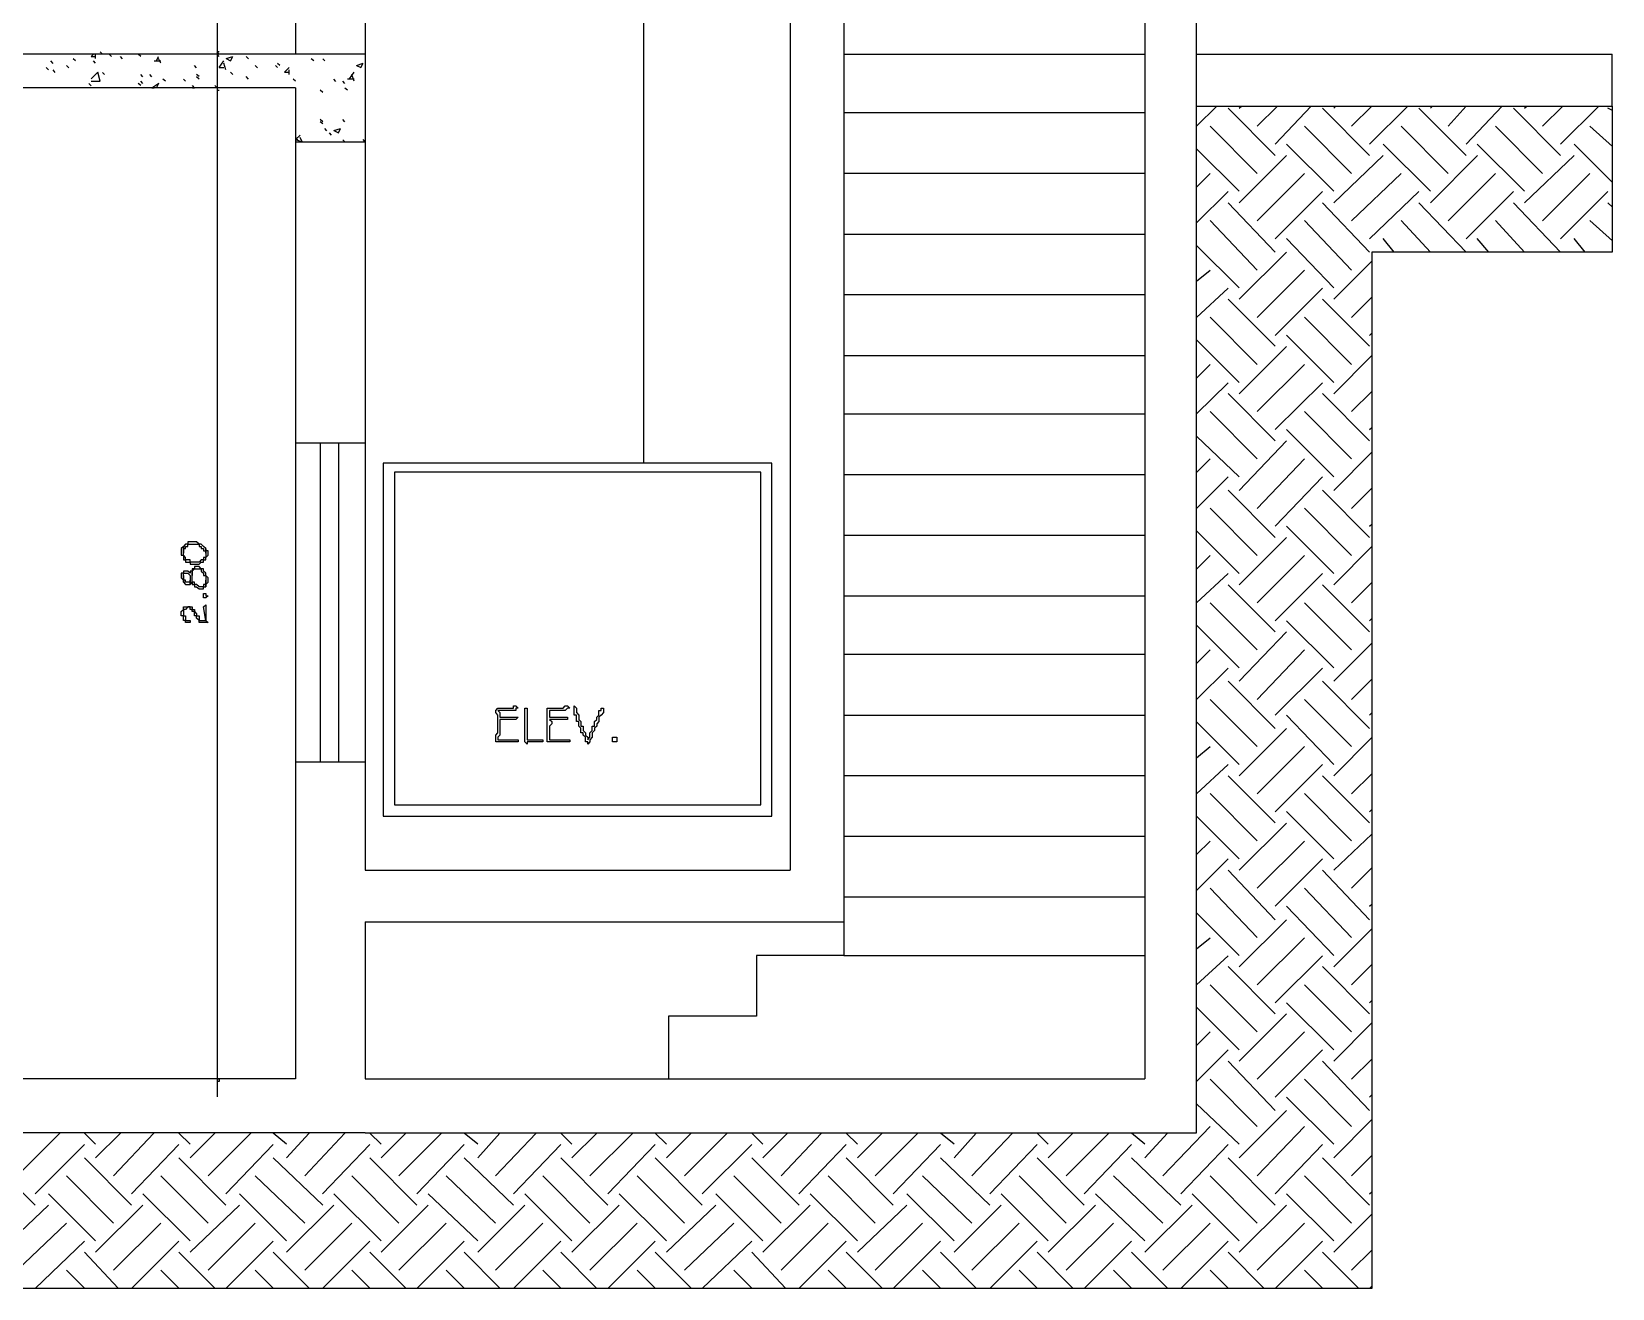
# Model space of a CAD drawing. Header units: millimetres. Extents: x -518.8 to -461.2, y 3.5 to 44.2.
# Drawn here: x -465.681 to -461.202, y 36.909 to 40.469 of the extents above; entities that cross this region are included whole.
import ezdxf

# ---------------------------------------------------------------- set-up
doc = ezdxf.new("R2010")
doc.units = ezdxf.units.MM
doc.header["$MEASUREMENT"] = 0
for name, color, linetype in [('10', 10, 'Continuous'), ('16', 16, 'Continuous'), ('3', 3, 'Continuous'), ('5', 5, 'Continuous'), ('6', 6, 'Continuous'), ('8', 8, 'Continuous'), ('MYSOLIDS', 7, 'Continuous')]:
    doc.layers.add(name, color=color, linetype=linetype)

msp = doc.modelspace()

# ---------------------------------------------------------------- linework, layer by layer
at = {"layer": '10'}
for points in [[(-463.5324, 43.2127), (-463.5324, 38.0939)], [(-463.3797, 43.2127), (-463.3797, 37.9473)], [(-463.3797, 43.2127), (-462.5271, 43.2127), (-462.5271, 37.5022)], [(-462.3805, 40.4045), (-461.203, 40.4045)], [(-462.3805, 40.2578), (-461.203, 40.2578), (-461.203, 40.2578), (-461.203, 40.4045)], [(-464.7361, 37.3496), (-469.0963, 37.3496), (-469.0963, 37.3496), (-469.0963, 40.3097)], [(-464.9331, 40.3097), (-464.9331, 37.5022), (-468.9436, 37.5022), (-468.9436, 40.3097)], [(-464.9331, 39.3037), (-464.7361, 39.3037)], [(-464.9331, 38.4), (-464.7361, 38.4)], [(-464.7361, 38.0939), (-463.5324, 38.0939)], [(-464.7361, 37.9473), (-463.3797, 37.9473)], [(-464.7361, 37.9473), (-464.7361, 37.5022)], [(-464.7361, 37.5022), (-462.5271, 37.5022)], [(-464.7361, 37.3496), (-462.3805, 37.3496)]]:
    msp.add_lwpolyline(points, dxfattribs=at)
at = {"layer": '16'}
for points in [[(-465.1557, 43.2631), (-465.1557, 40.3541)], [(-464.9842, 40.4045), (-465.2008, 40.4045)], [(-465.1496, 40.4045), (-465.1557, 40.4112)], [(-465.1496, 40.4112), (-465.1496, 40.4112), (-465.1496, 40.4112), (-465.1557, 40.4112), (-465.1557, 40.4112), (-465.1557, 40.4112)], [(-465.1496, 40.3985), (-465.1557, 40.4045)], [(-465.1557, 40.4045), (-465.1557, 40.4045), (-465.1557, 40.3985)], [(-465.1557, 40.3097), (-465.1624, 40.3157)], [(-465.1557, 40.3541), (-465.1557, 37.4511)], [(-464.9842, 40.3097), (-465.2008, 40.3097)], [(-465.1496, 40.3097), (-465.1496, 40.3097), (-465.1496, 40.3097), (-465.1557, 40.3097)], [(-465.1557, 40.303), (-465.1557, 40.303), (-465.1557, 40.303), (-465.1496, 40.303), (-465.1496, 40.303), (-465.1496, 40.303)], [(-464.9842, 37.5022), (-465.2008, 37.5022)], [(-465.1557, 37.5022), (-465.1557, 37.5022), (-465.1557, 37.5022), (-465.1496, 37.5022), (-465.1496, 37.5022), (-465.1496, 37.5022), (-465.1496, 37.5022), (-465.1496, 37.4954), (-465.1496, 37.4954), (-465.1557, 37.4954), (-465.1557, 37.4954), (-465.1557, 37.4954)]]:
    msp.add_lwpolyline(points, dxfattribs=at)
at = {"layer": '3'}
for points in [[(-463.3797, 40.4052), (-462.5271, 40.4052)], [(-463.3797, 40.2398), (-462.5271, 40.2398)], [(-463.3797, 40.0676), (-462.5271, 40.0676)], [(-463.3797, 39.8954), (-462.5271, 39.8954)], [(-463.3797, 39.724), (-462.5271, 39.724)], [(-463.3797, 39.5518), (-462.5271, 39.5518)], [(-463.3797, 39.3864), (-462.5271, 39.3864)], [(-463.3797, 39.2142), (-462.5271, 39.2142)], [(-463.3797, 39.0428), (-462.5271, 39.0428)], [(-463.3797, 38.8706), (-462.5271, 38.8706)], [(-463.3797, 38.7052), (-462.5271, 38.7052)], [(-463.3797, 38.533), (-462.5271, 38.533)], [(-463.3797, 38.3616), (-462.5271, 38.3616)], [(-463.3797, 38.1894), (-462.5271, 38.1894)], [(-463.3797, 38.018), (-462.5271, 38.018)], [(-463.3797, 37.9473), (-463.3797, 37.8518), (-463.6278, 37.8518), (-463.6278, 37.6804), (-463.8767, 37.6804), (-463.8767, 37.5022)], [(-463.3797, 37.8518), (-462.5271, 37.8518)]]:
    msp.add_lwpolyline(points, dxfattribs=at)
at = {"layer": '5'}
for points in [[(-462.3805, 37.3496), (-462.3805, 44.1676), (-462.5775, 44.1676), (-462.5775, 43.3654)], [(-464.9331, 43.2127), (-464.9331, 40.4052)], [(-464.7361, 43.2127), (-464.7361, 38.0939)], [(-464.7361, 40.4052), (-478.9196, 40.4052)], [(-464.9331, 40.3097), (-468.9436, 40.3097)], [(-464.9331, 40.1563), (-464.7361, 40.1563)]]:
    msp.add_lwpolyline(points, dxfattribs=at)
at = {"layer": '6'}
for points in [[(-463.9466, 39.2466), (-463.9466, 42.9383)], [(-465.5128, 40.3985), (-465.506, 40.4052)], [(-465.5, 40.3924), (-465.5, 40.4052)], [(-465.4805, 40.4052), (-465.4872, 40.4112)], [(-465.4805, 40.4052), (-465.4872, 40.4112)], [(-465.4549, 40.3985), (-465.4617, 40.4045)], [(-465.3722, 40.3985), (-465.379, 40.4045)], [(-465.6331, 40.3601), (-465.6399, 40.3669)], [(-465.6203, 40.3789), (-465.6271, 40.3857)], [(-465.6143, 40.3533), (-465.6203, 40.3601)], [(-465.576, 40.3661), (-465.5827, 40.3729)], [(-465.5572, 40.3857), (-465.5632, 40.3917)], [(-465.5128, 40.3985), (-465.5, 40.3985)], [(-465.5, 40.3797), (-465.506, 40.3857)], [(-465.4233, 40.3917), (-465.4293, 40.3985)], [(-465.3339, 40.3857), (-465.3151, 40.3857)], [(-465.3278, 40.3857), (-465.3218, 40.3985)], [(-465.3151, 40.3797), (-465.3218, 40.3924)], [(-465.2136, 40.3661), (-465.2196, 40.3729)], [(-465.1496, 40.3669), (-465.1369, 40.3857)], [(-465.1496, 40.3669), (-465.1369, 40.3669)], [(-465.1308, 40.3601), (-465.1369, 40.3797)], [(-465.1301, 40.3924), (-465.1113, 40.3985)], [(-465.1301, 40.3924), (-465.1181, 40.3857)], [(-465.1181, 40.3857), (-465.1113, 40.3985)], [(-465.0669, 40.3917), (-465.073, 40.3985)], [(-465.0414, 40.3661), (-465.0474, 40.3729)], [(-464.9842, 40.3669), (-464.9902, 40.3729)], [(-464.9775, 40.3729), (-464.9842, 40.3789)], [(-464.9647, 40.3541), (-464.9519, 40.3669)], [(-464.9519, 40.3473), (-464.9519, 40.3601)], [(-464.882, 40.3857), (-464.8887, 40.3917)], [(-464.8504, 40.3857), (-464.8564, 40.3917)], [(-464.7609, 40.3729), (-464.7421, 40.3797)], [(-464.7609, 40.3729), (-464.7481, 40.3669)], [(-464.7481, 40.3669), (-464.7421, 40.3797)], [(-465.5128, 40.315), (-465.5188, 40.3218)], [(-465.5128, 40.3353), (-465.4933, 40.3541)], [(-465.5128, 40.3285), (-465.4872, 40.3285)], [(-465.4872, 40.3285), (-465.4933, 40.3541)], [(-465.4745, 40.3473), (-465.4805, 40.3533)], [(-465.3722, 40.3157), (-465.379, 40.3218)], [(-465.3662, 40.3406), (-465.3722, 40.3473)], [(-465.3662, 40.3218), (-465.3722, 40.3285)], [(-465.3406, 40.3406), (-465.3466, 40.3473)], [(-465.3406, 40.3097), (-465.3211, 40.3225)], [(-465.3278, 40.3097), (-465.3211, 40.3225)], [(-465.3023, 40.3285), (-465.309, 40.3345)], [(-465.2451, 40.3285), (-465.2511, 40.3345)], [(-465.2196, 40.3097), (-465.2256, 40.3157)], [(-465.2068, 40.3413), (-465.2136, 40.3473)], [(-465.2068, 40.3345), (-465.2136, 40.3406)], [(-465.1113, 40.3473), (-465.1181, 40.3541)], [(-465.0669, 40.3345), (-465.073, 40.3413)], [(-464.9647, 40.3541), (-464.9519, 40.3541)], [(-464.9331, 40.3285), (-464.9399, 40.3345)], [(-464.8188, 40.3278), (-464.8248, 40.3345)], [(-464.7933, 40.3218), (-464.7993, 40.3285)], [(-464.7865, 40.3353), (-464.7677, 40.3353)], [(-464.7805, 40.3353), (-464.7677, 40.3541)], [(-464.7677, 40.3285), (-464.7737, 40.3473)], [(-465.3406, 40.3097), (-465.3339, 40.3097)], [(-465.2256, 40.3097), (-465.2196, 40.3097)], [(-464.8564, 40.2962), (-464.8632, 40.303)], [(-464.7865, 40.303), (-464.7933, 40.309)], [(-461.203, 40.2578), (-461.203, 39.8436), (-461.8835, 39.8436), (-461.8835, 36.909), (-469.5293, 36.909), (-469.5293, 39.7864), (-480.5489, 39.7864), (-480.5489, 40.2067)], [(-462.3805, 40.2007), (-462.3233, 40.2578)], [(-462.1579, 40.118), (-462.291, 40.2518)], [(-462.2594, 40.2518), (-462.2527, 40.2578)], [(-462.2083, 40.2007), (-462.1511, 40.2578)], [(-462.1579, 40.1496), (-462.0557, 40.2578)], [(-461.8902, 40.118), (-462.0241, 40.2518)], [(-461.9918, 40.2518), (-461.9857, 40.2578)], [(-461.9414, 40.2007), (-461.8835, 40.2578)], [(-461.8902, 40.1496), (-461.782, 40.2578)], [(-461.6166, 40.118), (-461.7504, 40.2518)], [(-461.7181, 40.2518), (-461.7121, 40.2578)], [(-461.6677, 40.2007), (-461.6166, 40.2578)], [(-461.6166, 40.1496), (-461.5143, 40.2578)], [(-461.3489, 40.118), (-461.4827, 40.2518)], [(-461.4511, 40.2518), (-461.4444, 40.2578)], [(-461.4, 40.2007), (-461.3429, 40.2578)], [(-461.3489, 40.1496), (-461.2406, 40.2578)], [(-461.2023, 40.2458), (-461.2151, 40.2518)], [(-464.8564, 40.2135), (-464.8632, 40.2203)], [(-464.8564, 40.2075), (-464.8632, 40.2135)], [(-464.8444, 40.1879), (-464.8504, 40.1947)], [(-464.8316, 40.1751), (-464.8376, 40.1819)], [(-464.8248, 40.1887), (-464.806, 40.1947)], [(-464.8248, 40.1887), (-464.8121, 40.1819)], [(-464.8121, 40.1819), (-464.806, 40.1947)], [(-464.7933, 40.2135), (-464.7993, 40.2203)], [(-462.2083, 40.0669), (-462.3421, 40.2007)], [(-461.9414, 40.0669), (-462.0745, 40.2007)], [(-461.6677, 40.0669), (-461.8008, 40.2007)], [(-461.4, 40.0669), (-461.5339, 40.2007)], [(-461.2023, 40.1436), (-461.2662, 40.2007)], [(-464.9331, 40.1631), (-464.9203, 40.1759)], [(-464.9271, 40.1624), (-464.9331, 40.1691)], [(-464.9331, 40.1631), (-464.9143, 40.1563)], [(-464.9143, 40.1563), (-464.9203, 40.1691)], [(-464.7933, 40.1563), (-464.7993, 40.1624)], [(-464.7361, 40.1563), (-464.7421, 40.1631)], [(-462.2594, 40.0165), (-462.3805, 40.1368)], [(-461.9918, 40.0165), (-462.1256, 40.1496)], [(-461.7181, 40.0165), (-461.8519, 40.1496)], [(-461.4511, 40.0165), (-461.585, 40.1496)], [(-461.2023, 40.0413), (-461.3105, 40.1496)], [(-462.2594, 39.9842), (-462.1256, 40.118)], [(-461.9918, 39.9842), (-461.8519, 40.118)], [(-461.7181, 39.9842), (-461.5842, 40.118)], [(-461.4511, 39.9842), (-461.3105, 40.118)], [(-462.3805, 40.0285), (-462.3421, 40.0669)], [(-462.2083, 39.933), (-462.0745, 40.0669)], [(-461.9414, 39.933), (-461.8008, 40.0669)], [(-461.6677, 39.933), (-461.5339, 40.0669)], [(-461.4, 39.933), (-461.2662, 40.0669)], [(-462.3805, 39.927), (-462.291, 40.0157)], [(-462.1579, 39.8819), (-462.0241, 40.0157)], [(-461.8902, 39.8819), (-461.7504, 40.0157)], [(-461.6166, 39.8819), (-461.4827, 40.0157)], [(-461.3489, 39.8819), (-461.2151, 40.0157)], [(-462.1579, 39.8443), (-462.291, 39.9842)], [(-461.8902, 39.8443), (-462.0241, 39.9842)], [(-461.6166, 39.8443), (-461.7504, 39.9842)], [(-461.3489, 39.8443), (-461.4827, 39.9842)], [(-461.2023, 39.9714), (-461.2151, 39.9842)], [(-462.2083, 39.7932), (-462.3421, 39.9338)], [(-461.9414, 39.7932), (-462.0745, 39.9338)], [(-461.7181, 39.8443), (-461.8008, 39.9338)], [(-461.4511, 39.8443), (-461.5339, 39.9338)], [(-461.2023, 39.8759), (-461.2662, 39.9338)], [(-462.2594, 39.7428), (-462.3805, 39.8631)], [(-461.9918, 39.7428), (-462.1256, 39.8827)], [(-461.8203, 39.8443), (-461.8519, 39.8827)], [(-461.5527, 39.8443), (-461.585, 39.8827)], [(-461.279, 39.8443), (-461.3105, 39.8827)], [(-462.2594, 39.7105), (-462.1256, 39.8443)], [(-461.9918, 39.7105), (-461.8835, 39.8188)], [(-462.3805, 39.7616), (-462.3421, 39.7932)], [(-462.2083, 39.6594), (-462.0745, 39.7932)], [(-462.3805, 39.6594), (-462.291, 39.7421)], [(-462.1579, 39.6082), (-462.0241, 39.7421)], [(-462.1579, 39.5774), (-462.291, 39.7105)], [(-461.8902, 39.5774), (-462.0241, 39.7105)], [(-461.9414, 39.6594), (-461.8835, 39.7165)], [(-462.2083, 39.5263), (-462.3421, 39.6601)], [(-461.9414, 39.5263), (-462.0745, 39.6601)], [(-462.2594, 39.4751), (-462.3805, 39.5962)], [(-461.9918, 39.4751), (-462.1256, 39.609)], [(-461.8902, 39.6082), (-461.8835, 39.615)], [(-462.2594, 39.4428), (-462.1256, 39.5766)], [(-461.9918, 39.4428), (-461.8835, 39.5511)], [(-462.3805, 39.4872), (-462.3421, 39.5255)], [(-462.2083, 39.3924), (-462.0745, 39.5255)], [(-462.3805, 39.3857), (-462.291, 39.4744)], [(-462.1579, 39.3413), (-462.0241, 39.4744)], [(-462.1579, 39.3097), (-462.291, 39.4436)], [(-461.8902, 39.3097), (-462.0241, 39.4436)], [(-461.9414, 39.3924), (-461.8835, 39.4496)], [(-462.2083, 39.2586), (-462.3421, 39.3924)], [(-461.9414, 39.2586), (-462.0745, 39.3924)], [(-461.9918, 39.2075), (-462.1256, 39.3413)], [(-461.8902, 39.3413), (-461.8835, 39.3473)], [(-462.2594, 39.2075), (-462.3805, 39.3225)], [(-462.2594, 39.1691), (-462.1256, 39.3097)], [(-464.685, 38.2466), (-463.5835, 38.2466), (-463.5835, 39.2466), (-464.685, 39.2466), (-464.685, 38.2466)], [(-462.3805, 39.2203), (-462.3421, 39.2586)], [(-462.2083, 39.118), (-462.0745, 39.2586)], [(-461.9918, 39.1691), (-461.8835, 39.2774)], [(-464.6527, 38.2789), (-463.6151, 38.2789), (-463.6151, 39.221), (-464.6527, 39.221), (-464.6527, 38.2789)], [(-462.3805, 39.118), (-462.291, 39.2075)], [(-462.1579, 39.0676), (-462.0241, 39.2075)], [(-462.1579, 39.036), (-462.291, 39.1699)], [(-461.8902, 39.036), (-462.0241, 39.1699)], [(-461.9414, 39.118), (-461.8835, 39.1759)], [(-462.2083, 38.9849), (-462.3421, 39.1188)], [(-461.9414, 38.9849), (-462.0745, 39.1188)], [(-461.9918, 38.9338), (-462.1256, 39.0676)], [(-461.8902, 39.0676), (-461.8835, 39.0736)], [(-462.2594, 38.9338), (-462.3805, 39.0548)], [(-462.2594, 38.9022), (-462.1256, 39.036)], [(-462.3805, 38.9466), (-462.3421, 38.9849)], [(-462.2083, 38.8511), (-462.0745, 38.9849)], [(-461.9918, 38.9022), (-461.8835, 39.0105)], [(-462.3805, 38.8511), (-462.291, 38.9338)], [(-462.1579, 38.8), (-462.0241, 38.9338)], [(-462.1579, 38.7684), (-462.291, 38.9022)], [(-461.8902, 38.7684), (-462.0241, 38.9022)], [(-461.9414, 38.8511), (-461.8835, 38.9082)], [(-462.2083, 38.7172), (-462.3421, 38.8511)], [(-461.9414, 38.7172), (-462.0745, 38.8511)], [(-462.2594, 38.6669), (-462.3805, 38.7879)], [(-461.9918, 38.6669), (-462.1256, 38.8)], [(-461.8902, 38.8), (-461.8835, 38.806)], [(-462.2594, 38.6285), (-462.1256, 38.7684)], [(-462.3805, 38.6789), (-462.3421, 38.7172)], [(-462.2083, 38.5774), (-462.0745, 38.7172)], [(-461.9918, 38.6285), (-461.8835, 38.7368)], [(-462.3805, 38.5774), (-462.291, 38.6661)], [(-462.1579, 38.5323), (-462.0241, 38.6661)], [(-462.1579, 38.4947), (-462.291, 38.6285)], [(-461.8902, 38.4947), (-462.0241, 38.6285)], [(-461.9414, 38.5774), (-461.8835, 38.6345)], [(-462.2083, 38.4436), (-462.3421, 38.5774)], [(-461.9414, 38.4436), (-462.0745, 38.5774)], [(-461.9918, 38.3932), (-462.1256, 38.533)], [(-461.8902, 38.5323), (-461.8835, 38.5391)], [(-462.2594, 38.3932), (-462.3805, 38.5135)], [(-462.2594, 38.3609), (-462.1256, 38.4947)], [(-462.3805, 38.412), (-462.3421, 38.4436)], [(-462.2083, 38.3097), (-462.0745, 38.4436)], [(-461.9918, 38.3609), (-461.8835, 38.4691)], [(-462.3805, 38.3097), (-462.291, 38.3924)], [(-462.1579, 38.2586), (-462.0241, 38.3924)], [(-462.1579, 38.2278), (-462.291, 38.3609)], [(-461.8902, 38.2278), (-462.0241, 38.3609)], [(-461.9414, 38.3097), (-461.8835, 38.3669)], [(-462.2083, 38.1766), (-462.3421, 38.3105)], [(-461.9414, 38.1766), (-462.0745, 38.3105)], [(-461.9918, 38.1255), (-462.1256, 38.2594)], [(-461.8902, 38.2586), (-461.8835, 38.2654)], [(-462.2594, 38.1255), (-462.3805, 38.2466)], [(-462.2594, 38.0939), (-462.1256, 38.227)], [(-462.3805, 38.1383), (-462.3421, 38.1759)], [(-462.2083, 38.0428), (-462.0745, 38.1759)], [(-461.9918, 38.0939), (-461.8835, 38.1954)], [(-462.3805, 38.036), (-462.291, 38.1255)], [(-462.1579, 37.9917), (-462.0241, 38.1255)], [(-462.1579, 37.9533), (-462.291, 38.0939)], [(-461.8902, 37.9533), (-462.0241, 38.0939)], [(-461.9414, 38.0428), (-461.8835, 38.1)], [(-462.2083, 37.903), (-462.3421, 38.0428)], [(-461.9414, 37.903), (-462.0745, 38.0428)], [(-461.9918, 37.8518), (-462.1256, 37.9917)], [(-461.8902, 37.9917), (-461.8835, 37.9977)], [(-462.2594, 37.8518), (-462.3805, 37.9729)], [(-462.2594, 37.8195), (-462.1256, 37.9533)], [(-462.3805, 37.8706), (-462.3421, 37.9022)], [(-462.2083, 37.7684), (-462.0745, 37.9022)], [(-461.9918, 37.8195), (-461.8835, 37.9278)], [(-462.3805, 37.7684), (-462.291, 37.8511)], [(-462.1579, 37.718), (-462.0241, 37.8511)], [(-462.1579, 37.6864), (-462.291, 37.8203)], [(-461.8902, 37.6864), (-462.0241, 37.8203)], [(-461.9414, 37.7684), (-461.8835, 37.8263)], [(-462.2083, 37.6353), (-462.3421, 37.7691)], [(-461.9414, 37.6353), (-462.0745, 37.7691)], [(-461.9918, 37.5842), (-462.1256, 37.718)], [(-461.8902, 37.718), (-461.8835, 37.724)], [(-462.2594, 37.5842), (-462.3805, 37.7052)], [(-462.2594, 37.5526), (-462.1256, 37.6864)], [(-462.3805, 37.5969), (-462.3421, 37.6353)], [(-462.2083, 37.5015), (-462.0745, 37.6353)], [(-461.9918, 37.5526), (-461.8835, 37.6609)], [(-462.3805, 37.4947), (-462.291, 37.5842)], [(-462.1579, 37.4503), (-462.0241, 37.5842)], [(-462.1579, 37.4127), (-462.291, 37.5526)], [(-461.8902, 37.4127), (-462.0241, 37.5526)], [(-461.9414, 37.5015), (-461.8835, 37.5586)], [(-462.2083, 37.3676), (-462.3421, 37.5015)], [(-461.9414, 37.3676), (-462.0745, 37.5015)], [(-461.9918, 37.3172), (-462.1256, 37.4503)], [(-461.8902, 37.4503), (-461.8835, 37.4571)], [(-462.2594, 37.3172), (-462.3805, 37.4315)], [(-462.2594, 37.2789), (-462.1256, 37.4127)], [(-462.476, 37.2278), (-462.3421, 37.3676)], [(-462.2083, 37.2278), (-462.0745, 37.3676)], [(-461.9918, 37.2789), (-461.8835, 37.3872)], [(-465.7226, 37.2278), (-465.6015, 37.3488)], [(-465.6714, 37.1766), (-465.5316, 37.3165)], [(-465.5, 37.3172), (-465.5316, 37.3488)], [(-465.5, 37.2789), (-465.4293, 37.3488)], [(-465.4489, 37.2278), (-465.3346, 37.3488)], [(-465.3978, 37.1766), (-465.2639, 37.3165)], [(-465.2324, 37.3172), (-465.2639, 37.3488)], [(-465.2324, 37.2789), (-465.1624, 37.3488)], [(-465.1812, 37.2278), (-465.0602, 37.3488)], [(-465.1308, 37.1766), (-464.997, 37.3165)], [(-464.9587, 37.3172), (-464.997, 37.3488)], [(-464.9587, 37.2789), (-464.8948, 37.3488)], [(-464.9075, 37.2278), (-464.7933, 37.3488)], [(-464.8572, 37.1766), (-464.7233, 37.3165)], [(-464.691, 37.3172), (-464.7233, 37.3488)], [(-464.691, 37.2789), (-464.6211, 37.3488)], [(-464.6406, 37.2278), (-464.5196, 37.3488)], [(-464.5895, 37.1766), (-464.4557, 37.3165)], [(-464.4173, 37.3172), (-464.4557, 37.3488)], [(-464.4173, 37.2789), (-464.3542, 37.3488)], [(-464.3669, 37.2278), (-464.2519, 37.3488)], [(-464.3158, 37.1766), (-464.182, 37.3165)], [(-464.1504, 37.3172), (-464.182, 37.3488)], [(-464.1504, 37.2789), (-464.0797, 37.3488)], [(-464.0993, 37.2278), (-463.9782, 37.3488)], [(-464.0481, 37.1766), (-463.9143, 37.3165)], [(-463.8827, 37.3172), (-463.9143, 37.3488)], [(-463.8827, 37.2789), (-463.8128, 37.3488)], [(-463.8316, 37.2278), (-463.7105, 37.3488)], [(-463.7812, 37.1766), (-463.6406, 37.3165)], [(-463.609, 37.3172), (-463.6406, 37.3488)], [(-463.609, 37.2789), (-463.5391, 37.3488)], [(-463.5579, 37.2278), (-463.4436, 37.3488)], [(-463.5075, 37.1766), (-463.3737, 37.3165)], [(-463.3414, 37.3172), (-463.3737, 37.3488)], [(-463.3414, 37.2789), (-463.2714, 37.3488)], [(-463.291, 37.2278), (-463.1699, 37.3488)], [(-463.2399, 37.1766), (-463.106, 37.3165)], [(-463.0677, 37.3172), (-463.106, 37.3488)], [(-463.0677, 37.2789), (-463.0045, 37.3488)], [(-463.0173, 37.2278), (-462.9023, 37.3488)], [(-462.9662, 37.1766), (-462.8324, 37.3165)], [(-462.8008, 37.3172), (-462.8324, 37.3488)], [(-462.8008, 37.2789), (-462.7308, 37.3488)], [(-462.7496, 37.2278), (-462.6286, 37.3488)], [(-462.6985, 37.1766), (-462.5647, 37.3165)], [(-462.5271, 37.3172), (-462.5647, 37.3488)], [(-462.5271, 37.2789), (-462.4632, 37.3488)], [(-462.4248, 37.1766), (-462.291, 37.3165)], [(-462.1579, 37.1766), (-462.0241, 37.3165)], [(-465.6714, 37.1451), (-465.8053, 37.2789)], [(-465.3978, 37.1451), (-465.5316, 37.2789)], [(-465.1308, 37.1451), (-465.2639, 37.2789)], [(-464.8564, 37.1451), (-464.997, 37.2789)], [(-464.5895, 37.1451), (-464.7233, 37.2789)], [(-464.3158, 37.1451), (-464.4557, 37.2789)], [(-464.0481, 37.1451), (-464.182, 37.2789)], [(-463.7812, 37.1451), (-463.9143, 37.2789)], [(-463.5068, 37.1451), (-463.6406, 37.2789)], [(-463.2399, 37.1451), (-463.3737, 37.2789)], [(-462.9662, 37.1451), (-463.106, 37.2789)], [(-462.6985, 37.1451), (-462.8324, 37.2789)], [(-462.4248, 37.1451), (-462.5647, 37.2789)], [(-462.1579, 37.1451), (-462.291, 37.2789)], [(-461.8902, 37.1451), (-462.0241, 37.2789)], [(-461.9414, 37.2278), (-461.8835, 37.2849)], [(-465.4489, 37.0939), (-465.5827, 37.2278)], [(-465.1812, 37.0939), (-465.3151, 37.2278)], [(-464.9075, 37.0939), (-465.0474, 37.2278)], [(-464.6406, 37.0939), (-464.7737, 37.2278)], [(-464.3669, 37.0939), (-464.5068, 37.2278)], [(-464.0993, 37.0939), (-464.2331, 37.2278)], [(-463.8316, 37.0939), (-463.9654, 37.2278)], [(-463.5579, 37.0939), (-463.6918, 37.2278)], [(-463.291, 37.0939), (-463.4241, 37.2278)], [(-463.0173, 37.0939), (-463.1572, 37.2278)], [(-462.7496, 37.0939), (-462.8835, 37.2278)], [(-462.476, 37.0939), (-462.6158, 37.2278)], [(-462.2083, 37.0939), (-462.3421, 37.2278)], [(-461.9414, 37.0939), (-462.0745, 37.2278)], [(-465.5, 37.0436), (-465.6331, 37.1766)], [(-465.2324, 37.0436), (-465.3662, 37.1766)], [(-464.9587, 37.0436), (-465.0925, 37.1766)], [(-464.691, 37.0436), (-464.8248, 37.1766)], [(-464.4173, 37.0436), (-464.5579, 37.1766)], [(-464.1504, 37.0436), (-464.2835, 37.1766)], [(-463.8827, 37.0436), (-464.0166, 37.1766)], [(-463.609, 37.0436), (-463.7429, 37.1766)], [(-463.3414, 37.0436), (-463.4752, 37.1766)], [(-463.0677, 37.0436), (-463.2015, 37.1766)], [(-462.8008, 37.0436), (-462.9339, 37.1766)], [(-462.5271, 37.0436), (-462.6669, 37.1766)], [(-462.2594, 37.0436), (-462.3933, 37.1766)], [(-461.9918, 37.0436), (-462.1256, 37.1766)], [(-461.8902, 37.1766), (-461.8835, 37.1827)], [(-465.7737, 37.0112), (-465.6331, 37.1451)], [(-465.5, 37.0112), (-465.3662, 37.1451)], [(-465.2324, 37.0112), (-465.0925, 37.1451)], [(-464.9587, 37.0112), (-464.8248, 37.1451)], [(-464.691, 37.0112), (-464.5572, 37.1451)], [(-464.4173, 37.0112), (-464.2835, 37.1451)], [(-464.1504, 37.0112), (-464.0166, 37.1451)], [(-463.8827, 37.0112), (-463.7429, 37.1451)], [(-463.609, 37.0112), (-463.4752, 37.1451)], [(-463.3414, 37.0112), (-463.2015, 37.1451)], [(-463.0677, 37.0112), (-462.9339, 37.1451)], [(-462.8008, 37.0112), (-462.6669, 37.1451)], [(-462.5271, 37.0112), (-462.3933, 37.1451)], [(-462.2594, 37.0112), (-462.1256, 37.1451)], [(-465.7226, 36.9601), (-465.5827, 37.0939)], [(-465.4489, 36.9601), (-465.3151, 37.0939)], [(-465.1812, 36.9601), (-465.0481, 37.0939)], [(-464.9075, 36.9601), (-464.7737, 37.0939)], [(-464.6406, 36.9601), (-464.5068, 37.0939)], [(-464.3669, 36.9601), (-464.2331, 37.0939)], [(-464.0993, 36.9601), (-463.9654, 37.0939)], [(-463.8316, 36.9601), (-463.6918, 37.0939)], [(-463.5579, 36.9601), (-463.4241, 37.0939)], [(-463.291, 36.9601), (-463.1572, 37.0939)], [(-463.0173, 36.9601), (-462.8835, 37.0939)], [(-462.7496, 36.9601), (-462.6158, 37.0939)], [(-462.476, 36.9601), (-462.3421, 37.0939)], [(-462.2083, 36.9601), (-462.0745, 37.0939)], [(-461.9918, 37.0112), (-461.8835, 37.1195)], [(-465.6714, 36.909), (-465.5316, 37.0428)], [(-465.3978, 36.909), (-465.2639, 37.0428)], [(-465.1308, 36.909), (-464.997, 37.0428)], [(-464.8572, 36.909), (-464.7233, 37.0428)], [(-464.5895, 36.909), (-464.4557, 37.0428)], [(-464.3158, 36.909), (-464.182, 37.0428)], [(-464.0481, 36.909), (-463.9143, 37.0428)], [(-463.7812, 36.909), (-463.6406, 37.0428)], [(-463.5075, 36.909), (-463.3737, 37.0428)], [(-463.2399, 36.909), (-463.106, 37.0428)], [(-462.9662, 36.909), (-462.8324, 37.0428)], [(-462.6985, 36.909), (-462.5647, 37.0428)], [(-462.4248, 36.909), (-462.291, 37.0428)], [(-462.1579, 36.909), (-462.0241, 37.0428)], [(-465.4361, 36.9097), (-465.5316, 37.0112)], [(-465.1624, 36.9097), (-465.2639, 37.0112)], [(-464.8948, 36.9097), (-464.997, 37.0112)], [(-464.6211, 36.9097), (-464.7233, 37.0112)], [(-464.3542, 36.9097), (-464.4557, 37.0112)], [(-464.0805, 36.9097), (-464.182, 37.0112)], [(-463.8128, 36.9097), (-463.9143, 37.0112)], [(-463.5451, 36.9097), (-463.6406, 37.0112)], [(-463.2714, 36.9097), (-463.3737, 37.0112)], [(-463.0045, 36.9097), (-463.106, 37.0112)], [(-462.7308, 36.9097), (-462.8324, 37.0112)], [(-462.4632, 36.9097), (-462.5647, 37.0112)], [(-462.1895, 36.9097), (-462.291, 37.0112)], [(-461.9218, 36.9097), (-462.0241, 37.0112)], [(-461.9414, 36.9601), (-461.8835, 37.0172)], [(-465.5316, 36.9097), (-465.5827, 36.9609)], [(-465.2639, 36.9097), (-465.3151, 36.9609)], [(-464.997, 36.9097), (-465.0474, 36.9609)], [(-464.7233, 36.9097), (-464.7737, 36.9609)], [(-464.4557, 36.9097), (-464.5068, 36.9609)], [(-464.182, 36.9097), (-464.2331, 36.9609)], [(-463.9143, 36.9097), (-463.9654, 36.9609)], [(-463.6406, 36.9097), (-463.6918, 36.9609)], [(-463.3737, 36.9097), (-463.4241, 36.9609)], [(-463.106, 36.9097), (-463.1572, 36.9609)], [(-462.8324, 36.9097), (-462.8835, 36.9609)], [(-462.5647, 36.9097), (-462.6158, 36.9609)], [(-462.291, 36.9097), (-462.3421, 36.9609)], [(-462.0241, 36.9097), (-462.0745, 36.9609)], [(-461.8902, 36.909), (-461.8835, 36.9157)]]:
    msp.add_lwpolyline(points, dxfattribs=at)
at = {"layer": '8'}
for points in [[(-464.8632, 39.3037), (-464.8632, 38.4)], [(-464.8121, 39.3037), (-464.8121, 38.4)]]:
    msp.add_lwpolyline(points, dxfattribs=at)
at = {"layer": 'MYSOLIDS'}
for points in [[(-465.2511, 39.0105), (-465.2511, 38.9917), (-465.2511, 38.9985), (-465.2511, 38.9985), (-465.2511, 39.0045), (-465.2451, 39.0045), (-465.2451, 39.0105), (-465.2451, 39.0105), (-465.2451, 39.0105), (-465.2384, 39.0105), (-465.2384, 39.0172), (-465.2324, 39.0172), (-465.2324, 39.0172), (-465.2263, 39.0172), (-465.2263, 39.0172), (-465.2263, 39.0172), (-465.2196, 39.0172), (-465.2196, 39.0172), (-465.2136, 39.0172), (-465.2136, 39.0172), (-465.2136, 39.0172), (-465.2068, 39.0172), (-465.2068, 39.0105), (-465.2008, 39.0105), (-465.2008, 39.0105), (-465.2008, 39.0045), (-465.194, 39.0045), (-465.194, 39.0045), (-465.194, 38.9985), (-465.194, 38.9985), (-465.188, 38.9985), (-465.188, 38.9917), (-465.188, 38.9917), (-465.188, 39.0045), (-465.188, 39.0045), (-465.194, 39.0105), (-465.194, 39.0105), (-465.194, 39.0105), (-465.2008, 39.0172), (-465.2008, 39.0172), (-465.2068, 39.0172), (-465.2068, 39.0172), (-465.2068, 39.0172), (-465.2136, 39.0233), (-465.2136, 39.0233), (-465.2196, 39.0233), (-465.2196, 39.0233), (-465.2263, 39.0233), (-465.2263, 39.0233), (-465.2324, 39.0233), (-465.2324, 39.0233), (-465.2384, 39.0233), (-465.2384, 39.0172), (-465.2451, 39.0172), (-465.2451, 39.0172), (-465.2451, 39.0172), (-465.2451, 39.0172), (-465.2511, 39.0105), (-465.2511, 39.0105), (-465.2511, 39.0105)], [(-465.2579, 38.9985), (-465.2579, 38.9917), (-465.2579, 38.9917), (-465.2579, 38.9857), (-465.2511, 38.9857), (-465.2511, 38.9789), (-465.2511, 38.9789), (-465.2511, 38.9729), (-465.2451, 38.9729), (-465.2451, 38.9729), (-465.2451, 38.9661), (-465.2384, 38.9661), (-465.2384, 38.9661), (-465.2324, 38.9661), (-465.2324, 38.9661), (-465.2324, 38.9601), (-465.2263, 38.9601), (-465.2263, 38.9601), (-465.2196, 38.9601), (-465.2196, 38.9601), (-465.2136, 38.9601), (-465.2136, 38.9601), (-465.2068, 38.9601), (-465.2068, 38.9601), (-465.2008, 38.9661), (-465.2008, 38.9661), (-465.194, 38.9661), (-465.194, 38.9661), (-465.194, 38.9729), (-465.194, 38.9729), (-465.188, 38.9729), (-465.188, 38.9789), (-465.188, 38.9789), (-465.188, 38.9789), (-465.1812, 38.9857), (-465.1812, 38.9857), (-465.1812, 38.9917), (-465.1812, 38.9917), (-465.1812, 38.9985), (-465.188, 38.9985), (-465.188, 39.0045), (-465.188, 39.0045), (-465.188, 38.9917), (-465.188, 38.9917), (-465.188, 38.9857), (-465.188, 38.9857), (-465.188, 38.9789), (-465.194, 38.9789), (-465.194, 38.9729), (-465.194, 38.9729), (-465.2008, 38.9729), (-465.2008, 38.9729), (-465.2068, 38.9661), (-465.2068, 38.9661), (-465.2136, 38.9661), (-465.2136, 38.9661), (-465.2196, 38.9661), (-465.2196, 38.9661), (-465.2196, 38.9661), (-465.2263, 38.9661), (-465.2263, 38.9661), (-465.2324, 38.9661), (-465.2324, 38.9729), (-465.2384, 38.9729), (-465.2384, 38.9729), (-465.2384, 38.9729), (-465.2451, 38.9729), (-465.2451, 38.9789), (-465.2451, 38.9789), (-465.2511, 38.9857), (-465.2511, 38.9857), (-465.2511, 38.9857), (-465.2511, 38.9917), (-465.2511, 38.9917), (-465.2511, 39.0105), (-465.2511, 39.0105), (-465.2579, 39.0045), (-465.2579, 39.0045), (-465.2579, 38.9985), (-465.2579, 38.9985), (-465.2579, 38.9985)], [(-465.2579, 38.9278), (-465.2579, 38.9218), (-465.2579, 38.9218), (-465.2511, 38.915), (-465.2511, 38.915), (-465.2511, 38.909), (-465.2511, 38.9278), (-465.2511, 38.9278), (-465.2511, 38.9345), (-465.2511, 38.9345), (-465.2511, 38.9345), (-465.2451, 38.9345), (-465.2451, 38.9345), (-465.2451, 38.9345), (-465.2384, 38.9345), (-465.2384, 38.9345), (-465.2324, 38.9278), (-465.2324, 38.9278), (-465.2324, 38.9278), (-465.2324, 38.9218), (-465.2324, 38.9218), (-465.2324, 38.915), (-465.2324, 38.903), (-465.2324, 38.903), (-465.2263, 38.909), (-465.2263, 38.909), (-465.2263, 38.909), (-465.2263, 38.903), (-465.2263, 38.903), (-465.2196, 38.903), (-465.2196, 38.8962), (-465.2136, 38.8962), (-465.2136, 38.8962), (-465.2136, 38.8962), (-465.2068, 38.8902), (-465.2068, 38.8902), (-465.2008, 38.8902), (-465.2008, 38.8902), (-465.194, 38.8902), (-465.194, 38.8962), (-465.188, 38.8962), (-465.188, 38.8962), (-465.188, 38.8962), (-465.188, 38.915), (-465.188, 38.915), (-465.188, 38.909), (-465.188, 38.909), (-465.188, 38.903), (-465.194, 38.903), (-465.194, 38.903), (-465.194, 38.8962), (-465.2008, 38.8962), (-465.2008, 38.8962), (-465.2008, 38.8962), (-465.2068, 38.8962), (-465.2068, 38.8962), (-465.2136, 38.903), (-465.2136, 38.903), (-465.2136, 38.903), (-465.2196, 38.903), (-465.2196, 38.909), (-465.2196, 38.909), (-465.2263, 38.909), (-465.2263, 38.915), (-465.2263, 38.915), (-465.2263, 38.9218), (-465.2263, 38.9218), (-465.2263, 38.9278), (-465.2263, 38.9278), (-465.2263, 38.9406), (-465.2324, 38.9406), (-465.2324, 38.9345), (-465.2324, 38.9345), (-465.2324, 38.9345), (-465.2324, 38.9345), (-465.2384, 38.9406), (-465.2384, 38.9406), (-465.2384, 38.9406), (-465.2451, 38.9406), (-465.2451, 38.9406), (-465.2451, 38.9406), (-465.2511, 38.9406), (-465.2511, 38.9345), (-465.2511, 38.9345), (-465.2579, 38.9345), (-465.2579, 38.9278), (-465.2579, 38.9278), (-465.2579, 38.9278)], [(-465.2511, 38.909), (-465.2511, 38.909), (-465.2511, 38.909), (-465.2451, 38.903), (-465.2451, 38.903), (-465.2384, 38.903), (-465.2384, 38.903), (-465.2384, 38.903), (-465.2324, 38.903), (-465.2324, 38.903), (-465.2324, 38.915), (-465.2324, 38.915), (-465.2324, 38.915), (-465.2324, 38.909), (-465.2384, 38.909), (-465.2384, 38.909), (-465.2384, 38.909), (-465.2451, 38.909), (-465.2451, 38.909), (-465.2451, 38.915), (-465.2451, 38.915), (-465.2511, 38.915), (-465.2511, 38.9218), (-465.2511, 38.9218), (-465.2511, 38.9278), (-465.2511, 38.909), (-465.2511, 38.909)], [(-465.2263, 38.9406), (-465.2263, 38.9278), (-465.2263, 38.9278), (-465.2263, 38.9345), (-465.2263, 38.9345), (-465.2263, 38.9406), (-465.2263, 38.9406), (-465.2196, 38.9473), (-465.2196, 38.9473), (-465.2136, 38.9473), (-465.2136, 38.9473), (-465.2068, 38.9473), (-465.2068, 38.9473), (-465.2008, 38.9473), (-465.2008, 38.9406), (-465.2008, 38.9406), (-465.2008, 38.9406), (-465.194, 38.9345), (-465.194, 38.9345), (-465.194, 38.9345), (-465.194, 38.9278), (-465.188, 38.9278), (-465.188, 38.9218), (-465.188, 38.9218), (-465.188, 38.915), (-465.188, 38.915), (-465.188, 38.8962), (-465.188, 38.903), (-465.188, 38.903), (-465.1812, 38.909), (-465.1812, 38.909), (-465.1812, 38.915), (-465.1812, 38.915), (-465.1812, 38.915), (-465.1812, 38.9218), (-465.1812, 38.9218), (-465.188, 38.9278), (-465.188, 38.9278), (-465.188, 38.9345), (-465.188, 38.9345), (-465.188, 38.9345), (-465.194, 38.9406), (-465.194, 38.9406), (-465.194, 38.9473), (-465.194, 38.9473), (-465.2008, 38.9473), (-465.2008, 38.9473), (-465.2068, 38.9533), (-465.2068, 38.9533), (-465.2068, 38.9533), (-465.2136, 38.9533), (-465.2136, 38.9533), (-465.2196, 38.9533), (-465.2196, 38.9533), (-465.2196, 38.9473), (-465.2263, 38.9473), (-465.2263, 38.9473), (-465.2263, 38.9406), (-465.2263, 38.9406)], [(-465.1812, 38.8706), (-465.188, 38.8646), (-465.188, 38.8646), (-465.188, 38.8646), (-465.188, 38.8646), (-465.194, 38.8646), (-465.194, 38.8646), (-465.194, 38.8706), (-465.194, 38.8706), (-465.194, 38.8706), (-465.194, 38.8706), (-465.194, 38.8774), (-465.188, 38.8774), (-465.188, 38.8774), (-465.188, 38.8706), (-465.188, 38.8706), (-465.1812, 38.8706), (-465.1812, 38.8706), (-465.1812, 38.8706), (-465.1812, 38.8706)], [(-465.188, 38.8007), (-465.194, 38.8391), (-465.188, 38.8451), (-465.188, 38.8451), (-465.188, 38.8451), (-465.188, 38.8451), (-465.188, 38.8451), (-465.188, 38.8451), (-465.188, 38.8391), (-465.188, 38.8391), (-465.188, 38.8007), (-465.1812, 38.7947), (-465.1812, 38.7947), (-465.1812, 38.7947), (-465.1812, 38.7947), (-465.188, 38.7947), (-465.188, 38.7947), (-465.188, 38.7947), (-465.188, 38.7947), (-465.194, 38.7947), (-465.194, 38.7947), (-465.2008, 38.7947), (-465.2008, 38.7947), (-465.2008, 38.7947), (-465.2068, 38.7947), (-465.2068, 38.8007), (-465.2068, 38.8007), (-465.2136, 38.8075), (-465.2136, 38.8075), (-465.2136, 38.8075), (-465.2136, 38.8075), (-465.2136, 38.8135), (-465.2196, 38.8135), (-465.2196, 38.8195), (-465.2196, 38.8195), (-465.2196, 38.8263), (-465.2263, 38.8263), (-465.2263, 38.8263), (-465.2263, 38.8323), (-465.2263, 38.8323), (-465.2324, 38.8323), (-465.2324, 38.8391), (-465.2384, 38.8391), (-465.2384, 38.8391), (-465.2384, 38.8391), (-465.2451, 38.8323), (-465.2451, 38.8323), (-465.2451, 38.8323), (-465.2511, 38.8323), (-465.2511, 38.8263), (-465.2511, 38.8263), (-465.2511, 38.8195), (-465.2511, 38.8195), (-465.2511, 38.8135), (-465.2511, 38.8135), (-465.2451, 38.8135), (-465.2451, 38.8075), (-465.2451, 38.8075), (-465.2451, 38.8007), (-465.2384, 38.8007), (-465.2384, 38.8007), (-465.2384, 38.8007), (-465.2324, 38.8007), (-465.2324, 38.8007), (-465.2324, 38.7947), (-465.2324, 38.7947), (-465.2384, 38.7947), (-465.2384, 38.7947), (-465.2384, 38.7947), (-465.2451, 38.7947), (-465.2451, 38.8007), (-465.2451, 38.8007), (-465.2451, 38.8007), (-465.2511, 38.8007), (-465.2511, 38.8075), (-465.2511, 38.8075), (-465.2511, 38.8075), (-465.2511, 38.8135), (-465.2579, 38.8135), (-465.2579, 38.8195), (-465.2579, 38.8195), (-465.2579, 38.8263), (-465.2579, 38.8263), (-465.2511, 38.8323), (-465.2511, 38.8323), (-465.2511, 38.8391), (-465.2511, 38.8391), (-465.2511, 38.8391), (-465.2451, 38.8391), (-465.2451, 38.8391), (-465.2384, 38.8391), (-465.2384, 38.8391), (-465.2324, 38.8391), (-465.2324, 38.8391), (-465.2324, 38.8391), (-465.2263, 38.8391), (-465.2263, 38.8391), (-465.2263, 38.8323), (-465.2196, 38.8323), (-465.2196, 38.8323), (-465.2196, 38.8263), (-465.2196, 38.8263), (-465.2136, 38.8195), (-465.2136, 38.8195), (-465.2136, 38.8195), (-465.2136, 38.8135), (-465.2068, 38.8135), (-465.2068, 38.8075), (-465.2068, 38.8075), (-465.2068, 38.8007), (-465.2008, 38.8007), (-465.2008, 38.8007), (-465.194, 38.8007), (-465.194, 38.8007), (-465.188, 38.8007), (-465.188, 38.8007), (-465.188, 38.8007), (-465.188, 38.8007)], [(-464.3542, 38.527), (-464.309, 38.527), (-464.309, 38.527), (-464.309, 38.527), (-464.309, 38.527), (-464.303, 38.527), (-464.303, 38.527), (-464.309, 38.5203), (-464.309, 38.5203), (-464.309, 38.5203), (-464.309, 38.5203), (-464.3542, 38.5203), (-464.3542, 38.5142), (-464.3542, 38.5142), (-464.3542, 38.5082), (-464.3542, 38.5082), (-464.3542, 38.5082), (-464.3542, 38.5015), (-464.3542, 38.4954), (-464.3542, 38.4954), (-464.3542, 38.4887), (-464.3542, 38.4887), (-464.3542, 38.4827), (-464.3542, 38.4759), (-464.3542, 38.4759), (-464.3602, 38.4699), (-464.3602, 38.4631), (-464.3602, 38.4631), (-464.3542, 38.4631), (-464.3474, 38.4631), (-464.3414, 38.4631), (-464.3414, 38.4631), (-464.3346, 38.4631), (-464.3286, 38.4631), (-464.3286, 38.4631), (-464.3218, 38.4631), (-464.3158, 38.4631), (-464.3158, 38.4631), (-464.309, 38.4631), (-464.309, 38.4631), (-464.303, 38.4631), (-464.303, 38.4631), (-464.303, 38.4631), (-464.303, 38.4631), (-464.303, 38.4571), (-464.309, 38.4571), (-464.3158, 38.4571), (-464.3158, 38.4571), (-464.3218, 38.4571), (-464.3218, 38.4571), (-464.3286, 38.4571), (-464.3346, 38.4571), (-464.3414, 38.4571), (-464.3414, 38.4571), (-464.3474, 38.4571), (-464.3542, 38.4571), (-464.3542, 38.4571), (-464.3602, 38.4571), (-464.3602, 38.4571), (-464.3662, 38.4571), (-464.3662, 38.4571), (-464.3662, 38.4571), (-464.3662, 38.4571), (-464.3662, 38.4631), (-464.3662, 38.4631), (-464.3662, 38.4699), (-464.3662, 38.4759), (-464.3602, 38.4827), (-464.3602, 38.4827), (-464.3602, 38.4887), (-464.3602, 38.4954), (-464.3602, 38.5015), (-464.3602, 38.5015), (-464.3602, 38.5082), (-464.3602, 38.5082), (-464.3602, 38.5142), (-464.3602, 38.5203), (-464.3602, 38.527), (-464.3602, 38.527), (-464.3602, 38.533), (-464.3662, 38.5398), (-464.3662, 38.5458), (-464.3662, 38.5458), (-464.3662, 38.5458), (-464.3662, 38.5458), (-464.3602, 38.5526), (-464.3602, 38.5526), (-464.3602, 38.5526), (-464.3602, 38.5526), (-464.3542, 38.5526), (-464.3474, 38.5526), (-464.3414, 38.5526), (-464.3414, 38.5526), (-464.3414, 38.5526), (-464.3346, 38.5526), (-464.3346, 38.5526), (-464.3286, 38.5526), (-464.3218, 38.5526), (-464.3158, 38.5526), (-464.3158, 38.5586), (-464.309, 38.5586), (-464.309, 38.5586), (-464.309, 38.5586), (-464.303, 38.5526), (-464.303, 38.5526), (-464.303, 38.5526), (-464.303, 38.5526), (-464.303, 38.5526), (-464.303, 38.5526), (-464.309, 38.5526), (-464.309, 38.5458), (-464.3158, 38.5458), (-464.3218, 38.5458), (-464.3286, 38.5458), (-464.3346, 38.5458), (-464.3414, 38.5458), (-464.3474, 38.5458), (-464.3474, 38.5458), (-464.3542, 38.5458), (-464.3602, 38.5458), (-464.3542, 38.5398), (-464.3542, 38.5398), (-464.3542, 38.533), (-464.3542, 38.533), (-464.3542, 38.527), (-464.3542, 38.527), (-464.3542, 38.527), (-464.3542, 38.527), (-464.3542, 38.527)], [(-464.2775, 38.4631), (-464.2707, 38.4631), (-464.2647, 38.4631), (-464.2647, 38.4631), (-464.2587, 38.4631), (-464.2519, 38.4631), (-464.2519, 38.4631), (-464.2459, 38.4631), (-464.2391, 38.4631), (-464.2331, 38.4631), (-464.2331, 38.4631), (-464.2331, 38.4631), (-464.2331, 38.4631), (-464.2331, 38.4571), (-464.2331, 38.4571), (-464.2331, 38.4571), (-464.2331, 38.4571), (-464.2391, 38.4571), (-464.2459, 38.4571), (-464.2459, 38.4571), (-464.2459, 38.4571), (-464.2519, 38.4571), (-464.2587, 38.4571), (-464.2647, 38.4571), (-464.2647, 38.4571), (-464.2707, 38.4571), (-464.2775, 38.4571), (-464.2775, 38.4503), (-464.2775, 38.4503), (-464.2835, 38.4571), (-464.2835, 38.4571), (-464.2835, 38.4571), (-464.2835, 38.4571), (-464.2835, 38.4631), (-464.2835, 38.4631), (-464.2835, 38.4699), (-464.2835, 38.4759), (-464.2835, 38.4759), (-464.2835, 38.4827), (-464.2835, 38.4887), (-464.2835, 38.4954), (-464.2835, 38.4954), (-464.2835, 38.5015), (-464.2835, 38.5082), (-464.2835, 38.5082), (-464.2835, 38.5142), (-464.2835, 38.5142), (-464.2835, 38.5203), (-464.2835, 38.527), (-464.2835, 38.533), (-464.2835, 38.533), (-464.2835, 38.5398), (-464.2835, 38.5458), (-464.2835, 38.5526), (-464.2835, 38.5526), (-464.2835, 38.5526), (-464.2835, 38.5526), (-464.2775, 38.5526), (-464.2775, 38.5526), (-464.2775, 38.5526), (-464.2775, 38.5526), (-464.2775, 38.5526), (-464.2775, 38.5526), (-464.2775, 38.5526), (-464.2775, 38.5458), (-464.2775, 38.5398), (-464.2775, 38.533), (-464.2775, 38.533), (-464.2775, 38.527), (-464.2775, 38.5203), (-464.2775, 38.5203), (-464.2775, 38.5142), (-464.2775, 38.5082), (-464.2775, 38.5015), (-464.2775, 38.5015), (-464.2775, 38.4954), (-464.2775, 38.4887), (-464.2775, 38.4887), (-464.2775, 38.4827), (-464.2775, 38.4827), (-464.2775, 38.4759), (-464.2775, 38.4759), (-464.2775, 38.4699), (-464.2775, 38.4631), (-464.2775, 38.4631), (-464.2775, 38.4631), (-464.2775, 38.4631), (-464.2775, 38.4631)], [(-464.2136, 38.527), (-464.1632, 38.527), (-464.1632, 38.527), (-464.1632, 38.527), (-464.1632, 38.527), (-464.1632, 38.527), (-464.1632, 38.527), (-464.1632, 38.5203), (-464.1632, 38.5203), (-464.1632, 38.5203), (-464.1632, 38.5203), (-464.2136, 38.5203), (-464.2075, 38.5142), (-464.2075, 38.5142), (-464.2075, 38.5082), (-464.2075, 38.5082), (-464.2075, 38.5082), (-464.2136, 38.5015), (-464.2136, 38.4954), (-464.2136, 38.4954), (-464.2136, 38.4887), (-464.2136, 38.4887), (-464.2136, 38.4827), (-464.2136, 38.4759), (-464.2136, 38.4759), (-464.2136, 38.4699), (-464.2136, 38.4631), (-464.2136, 38.4631), (-464.2075, 38.4631), (-464.2008, 38.4631), (-464.2008, 38.4631), (-464.1948, 38.4631), (-464.188, 38.4631), (-464.182, 38.4631), (-464.182, 38.4631), (-464.1752, 38.4631), (-464.1752, 38.4631), (-464.1692, 38.4631), (-464.1632, 38.4631), (-464.1632, 38.4631), (-464.1564, 38.4631), (-464.1564, 38.4631), (-464.1564, 38.4631), (-464.1564, 38.4631), (-464.1564, 38.4571), (-464.1632, 38.4571), (-464.1692, 38.4571), (-464.1752, 38.4571), (-464.1752, 38.4571), (-464.182, 38.4571), (-464.182, 38.4571), (-464.188, 38.4571), (-464.1948, 38.4571), (-464.2008, 38.4571), (-464.2008, 38.4571), (-464.2075, 38.4571), (-464.2075, 38.4571), (-464.2136, 38.4571), (-464.2136, 38.4571), (-464.2203, 38.4571), (-464.2203, 38.4571), (-464.2203, 38.4571), (-464.2203, 38.4571), (-464.2203, 38.4631), (-464.2203, 38.4631), (-464.2203, 38.4699), (-464.2203, 38.4759), (-464.2203, 38.4827), (-464.2203, 38.4827), (-464.2203, 38.4887), (-464.2203, 38.4954), (-464.2203, 38.5015), (-464.2203, 38.5015), (-464.2203, 38.5082), (-464.2203, 38.5082), (-464.2203, 38.5142), (-464.2203, 38.5203), (-464.2203, 38.527), (-464.2203, 38.527), (-464.2203, 38.533), (-464.2203, 38.5398), (-464.2203, 38.5458), (-464.2203, 38.5458), (-464.2203, 38.5458), (-464.2203, 38.5458), (-464.2203, 38.5526), (-464.2203, 38.5526), (-464.2136, 38.5526), (-464.2136, 38.5526), (-464.2075, 38.5526), (-464.2008, 38.5526), (-464.2008, 38.5526), (-464.2008, 38.5526), (-464.1948, 38.5526), (-464.188, 38.5526), (-464.188, 38.5526), (-464.182, 38.5526), (-464.1752, 38.5526), (-464.1752, 38.5526), (-464.1692, 38.5586), (-464.1632, 38.5586), (-464.1632, 38.5586), (-464.1632, 38.5586), (-464.1564, 38.5526), (-464.1564, 38.5526), (-464.1564, 38.5526), (-464.1564, 38.5526), (-464.1564, 38.5526), (-464.1564, 38.5526), (-464.1632, 38.5526), (-464.1692, 38.5458), (-464.1692, 38.5458), (-464.1752, 38.5458), (-464.182, 38.5458), (-464.188, 38.5458), (-464.1948, 38.5458), (-464.2008, 38.5458), (-464.2075, 38.5458), (-464.2075, 38.5458), (-464.2136, 38.5458), (-464.2136, 38.5398), (-464.2136, 38.5398), (-464.2136, 38.533), (-464.2136, 38.533), (-464.2136, 38.527), (-464.2136, 38.527), (-464.2136, 38.527), (-464.2136, 38.527), (-464.2136, 38.527)], [(-464.1053, 38.4631), (-464.0993, 38.4699), (-464.0993, 38.4699), (-464.0993, 38.4759), (-464.0993, 38.4827), (-464.0993, 38.4827), (-464.0925, 38.4887), (-464.0925, 38.4954), (-464.0925, 38.5015), (-464.0865, 38.5015), (-464.0865, 38.5082), (-464.0865, 38.5082), (-464.0865, 38.5142), (-464.0797, 38.5203), (-464.0797, 38.5203), (-464.0797, 38.527), (-464.0737, 38.533), (-464.0737, 38.533), (-464.0737, 38.5398), (-464.0737, 38.5458), (-464.0677, 38.5458), (-464.0677, 38.5458), (-464.0677, 38.5526), (-464.0609, 38.5526), (-464.0609, 38.5526), (-464.0609, 38.5526), (-464.0609, 38.5526), (-464.0609, 38.5526), (-464.0609, 38.5526), (-464.0609, 38.5526), (-464.0609, 38.5458), (-464.0609, 38.5398), (-464.0677, 38.533), (-464.0677, 38.533), (-464.0737, 38.527), (-464.0737, 38.5203), (-464.0737, 38.5203), (-464.0737, 38.5142), (-464.0797, 38.5082), (-464.0797, 38.5082), (-464.0797, 38.5082), (-464.0797, 38.5015), (-464.0865, 38.4954), (-464.0865, 38.4887), (-464.0865, 38.4887), (-464.0925, 38.4827), (-464.0925, 38.4759), (-464.0925, 38.4759), (-464.0925, 38.4699), (-464.0993, 38.4631), (-464.0993, 38.4631), (-464.0993, 38.4571), (-464.0993, 38.4571), (-464.0993, 38.4571), (-464.0993, 38.4571), (-464.0993, 38.4571), (-464.1053, 38.4503), (-464.1053, 38.4503), (-464.1053, 38.4571), (-464.1121, 38.4571), (-464.1121, 38.4631), (-464.1121, 38.4631), (-464.1121, 38.4699), (-464.1181, 38.4759), (-464.1181, 38.4759), (-464.1181, 38.4827), (-464.1248, 38.4827), (-464.1248, 38.4887), (-464.1248, 38.4954), (-464.1248, 38.4954), (-464.1308, 38.5015), (-464.1308, 38.5015), (-464.1308, 38.5082), (-464.1308, 38.5142), (-464.1376, 38.5142), (-464.1376, 38.5203), (-464.1376, 38.527), (-464.1376, 38.527), (-464.1376, 38.533), (-464.1436, 38.533), (-464.1436, 38.5398), (-464.1436, 38.5458), (-464.1436, 38.5458), (-464.1436, 38.5526), (-464.1436, 38.5526), (-464.1436, 38.5526), (-464.1436, 38.5526), (-464.1436, 38.5586), (-464.1436, 38.5586), (-464.1376, 38.5526), (-464.1376, 38.5526), (-464.1376, 38.5458), (-464.1376, 38.5458), (-464.1376, 38.5398), (-464.1376, 38.5398), (-464.1308, 38.533), (-464.1308, 38.527), (-464.1308, 38.5203), (-464.1308, 38.5203), (-464.1248, 38.5142), (-464.1248, 38.5082), (-464.1248, 38.5082), (-464.1248, 38.5015), (-464.1181, 38.5015), (-464.1181, 38.4954), (-464.1181, 38.4887), (-464.1121, 38.4827), (-464.1121, 38.4827), (-464.1121, 38.4759), (-464.1053, 38.4699), (-464.1053, 38.4699), (-464.1053, 38.4631), (-464.1053, 38.4631), (-464.1053, 38.4631), (-464.1053, 38.4631), (-464.1053, 38.4631)], [(-464.0293, 38.4571), (-464.0354, 38.4571), (-464.0354, 38.4571), (-464.0354, 38.4631), (-464.0354, 38.4631), (-464.0354, 38.4631), (-464.0354, 38.4699), (-464.0293, 38.4699), (-464.0293, 38.4699), (-464.0226, 38.4699), (-464.0226, 38.4699), (-464.0226, 38.4631), (-464.0226, 38.4631), (-464.0226, 38.4571), (-464.0226, 38.4571), (-464.0293, 38.4571), (-464.0293, 38.4571), (-464.0293, 38.4571), (-464.0293, 38.4571), (-464.0293, 38.4571)]]:
    msp.add_lwpolyline(points, dxfattribs=at)

doc.saveas('drawing.dxf')
